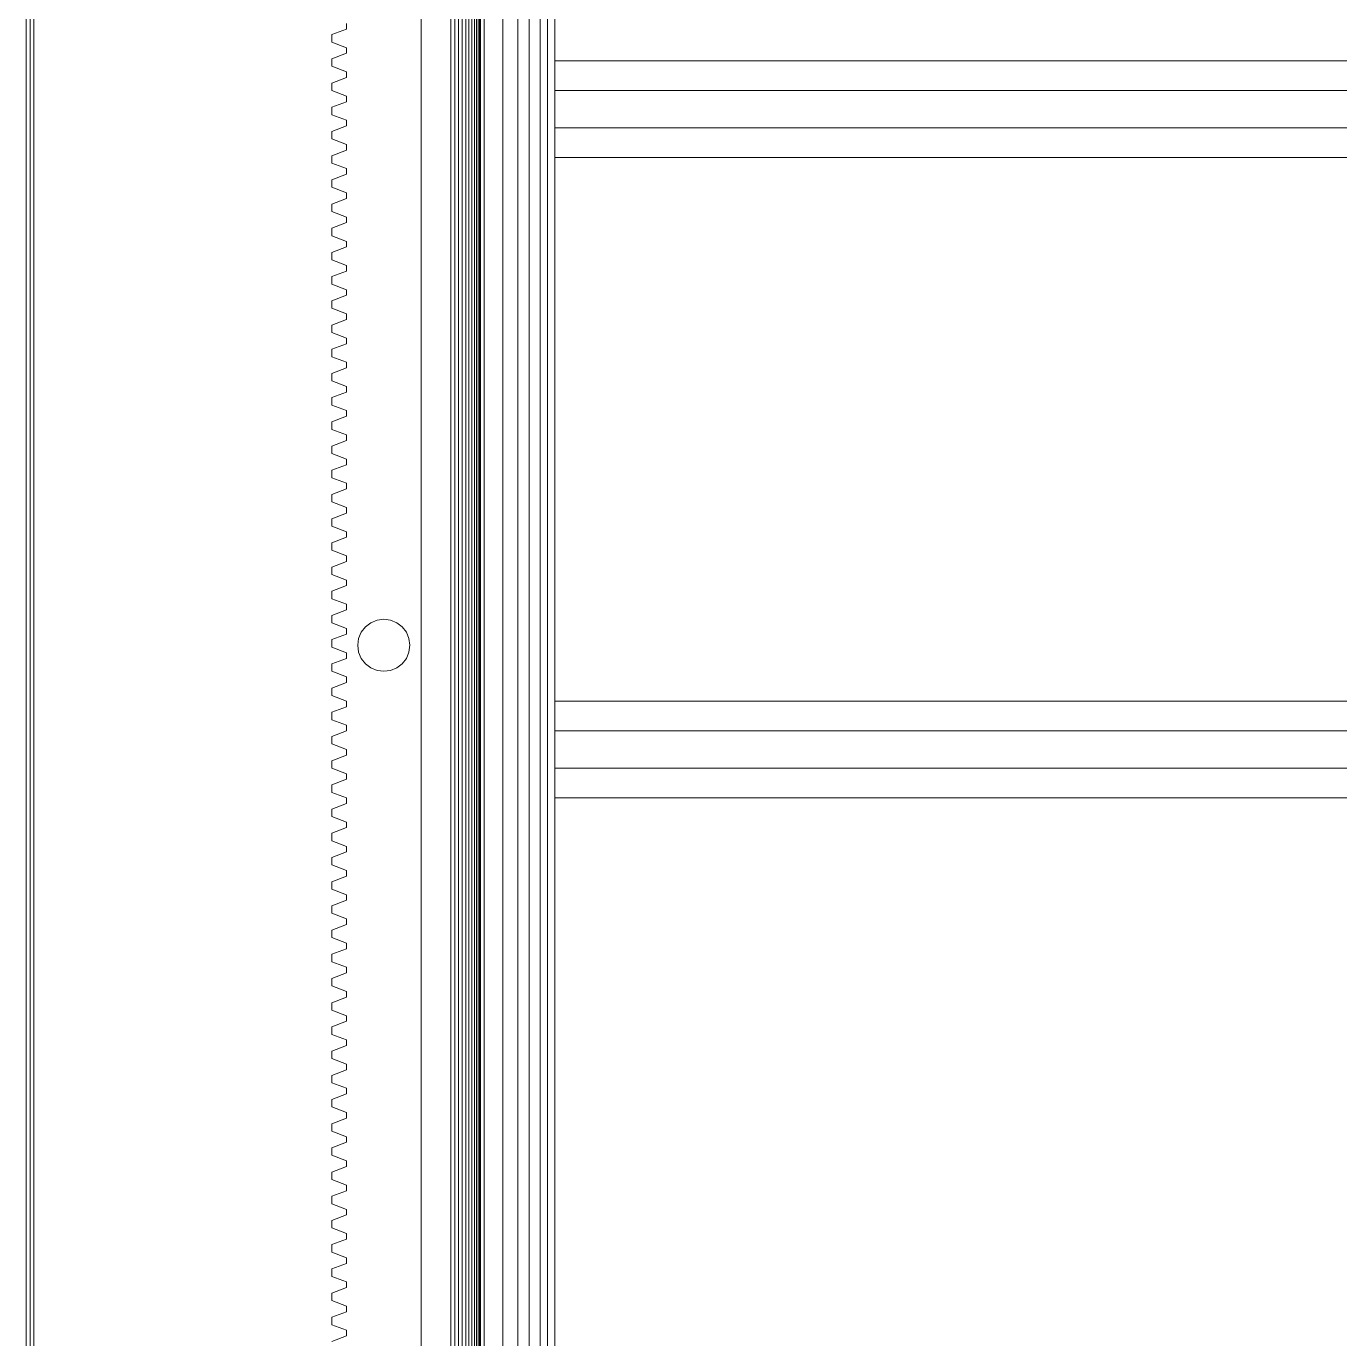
# Model space of a CAD drawing. Header units: inches. Extents: x -827 to 154, y -802 to 207.
# Drawn here: x -121.84 to -110.81, y -147.77 to -136.75 of the extents above; entities that cross this region are included whole.
import ezdxf

# ---------------------------------------------------------------- set-up
doc = ezdxf.new("R2010")
doc.units = ezdxf.units.IN
doc.header["$MEASUREMENT"] = 0
doc.layers.add('Layer0', color=7, linetype='Continuous', lineweight=9)
doc.layers.add('Shop_Sabre_RC-8_CNC_Router_skp', color=8, linetype='Continuous', lineweight=9)

# ---------------------------------------------------------------- blocks, each defined once
blk = doc.blocks.new('Shop_Sabre_RC-8_CNC_Router_skp_137-402876-Level 1')
at = {"layer": 'Layer0'}
for p, q in [((51.1875, 0.5625), (0, 0.5625)), ((51.1875, 0.5625), (0, 0.5625)), ((0, 0.25), (51.1875, 0.25)), ((0, 0.25), (51.1875, 0.25))]:
    blk.add_line(p, q, dxfattribs=at)
blk = doc.blocks.new('Shop_Sabre_RC-8_CNC_Router_skp_136-402875-Level 1')
at = {"layer": 'Layer0'}
for p, q in [((51.1875, 0.5625), (0, 0.5625)), ((51.1875, 0.5625), (0, 0.5625)), ((0, 0.25), (51.1875, 0.25)), ((0, 0.25), (51.1875, 0.25))]:
    blk.add_line(p, q, dxfattribs=at)
blk = doc.blocks.new('Shop_Sabre_RC-8_CNC_Router_skp_135-402874-Level 1')
at = {"layer": 'Layer0'}
for p, q in [((1.812, 10.563), (53, 10.563)), ((53, 10.563), (1.812, 10.563)), ((53, 9.75), (1.812, 9.75)), ((1.812, 9.75), (53, 9.75)), ((53, 5.188), (1.812, 5.188)), ((53, 5.188), (1.812, 5.188)), ((1.812, 4.375), (53, 4.375)), ((1.812, 4.375), (53, 4.375))]:
    blk.add_line(p, q, dxfattribs=at)
for name, p in [('Shop_Sabre_RC-8_CNC_Router_skp_137-402876-Level 1', (1.812, 9.75)), ('Shop_Sabre_RC-8_CNC_Router_skp_136-402875-Level 1', (1.812, 4.375))]:
    blk.add_blockref(name, p)
blk = doc.blocks.new('Shop_Sabre_RC-8_CNC_Router_skp_125-402864-Level 1')
at = {"layer": 'Layer0'}
for p, q in [((74.049, 0.625), (108.906, 0.625)), ((108.906, 0.625), (74.049, 0.625)), ((74.049, 0.562), (108.906, 0.562)), ((74.049, 0.562), (108.906, 0.562)), ((108.906, 0.5), (74.049, 0.5)), ((74.049, 0.5), (108.906, 0.5)), ((74.049, 0.409), (108.906, 0.409)), ((74.049, 0.409), (108.906, 0.409)), ((108.906, 0.312), (72.174, 0.312)), ((108.906, 0.312), (72.174, 0.312)), ((72.174, 0.187), (108.906, 0.187)), ((72.174, 0.187), (108.906, 0.187)), ((108.906, 0.031), (72.174, 0.031)), ((72.174, 0.031), (108.906, 0.031))]:
    blk.add_line(p, q, dxfattribs=at)
blk = doc.blocks.new('Shop_Sabre_RC-8_CNC_Router_skp_110-402849-Level 1')
at = {"layer": 'Layer0'}
for p, q in [((54.125, 0.094), (54.125, 31.295)), ((54.125, 31.295), (54.125, 0.094)), ((54.75, 15.078), (54.875, 15.125)), ((54.75, 15.078), (54.875, 15.125)), ((54.75, 15.078), (54.75, 15.031)), ((54.75, 15.078), (54.75, 15.031)), ((54.875, 14.984), (54.75, 15.031)), ((54.875, 14.984), (54.75, 15.031)), ((54.75, 14.875), (54.875, 14.922)), ((54.75, 14.875), (54.875, 14.922)), ((54.875, 14.984), (54.875, 14.922)), ((54.875, 14.984), (54.875, 14.922)), ((54.75, 14.875), (54.75, 14.828)), ((54.75, 14.875), (54.75, 14.828)), ((54.875, 14.781), (54.75, 14.828)), ((54.875, 14.781), (54.75, 14.828)), ((54.875, 14.781), (54.875, 14.719)), ((54.875, 14.781), (54.875, 14.719)), ((54.75, 14.672), (54.875, 14.719)), ((54.75, 14.672), (54.875, 14.719)), ((54.75, 14.672), (54.75, 14.625)), ((54.75, 14.672), (54.75, 14.625)), ((54.875, 14.578), (54.75, 14.625)), ((54.875, 14.578), (54.75, 14.625)), ((54.875, 14.578), (54.875, 14.516)), ((54.875, 14.578), (54.875, 14.516)), ((54.75, 14.469), (54.875, 14.516)), ((54.75, 14.469), (54.875, 14.516)), ((54.75, 14.469), (54.75, 14.422)), ((54.75, 14.469), (54.75, 14.422)), ((54.875, 14.375), (54.75, 14.422)), ((54.875, 14.375), (54.75, 14.422)), ((54.875, 14.375), (54.875, 14.312)), ((54.875, 14.375), (54.875, 14.312)), ((54.75, 14.266), (54.875, 14.312)), ((54.75, 14.266), (54.875, 14.312)), ((54.75, 14.266), (54.75, 14.219)), ((54.75, 14.266), (54.75, 14.219)), ((54.875, 14.172), (54.75, 14.219)), ((54.875, 14.172), (54.75, 14.219)), ((54.875, 14.172), (54.875, 14.109)), ((54.875, 14.172), (54.875, 14.109)), ((54.75, 14.062), (54.875, 14.109)), ((54.75, 14.062), (54.875, 14.109)), ((54.75, 14.062), (54.75, 14.016)), ((54.75, 14.062), (54.75, 14.016)), ((54.875, 13.969), (54.75, 14.016)), ((54.875, 13.969), (54.75, 14.016)), ((54.75, 13.859), (54.875, 13.906)), ((54.75, 13.859), (54.875, 13.906)), ((54.875, 13.969), (54.875, 13.906)), ((54.875, 13.969), (54.875, 13.906)), ((54.75, 13.859), (54.75, 13.812)), ((54.75, 13.859), (54.75, 13.812)), ((54.875, 13.766), (54.75, 13.812)), ((54.875, 13.766), (54.75, 13.812)), ((54.75, 13.656), (54.875, 13.703)), ((54.75, 13.656), (54.875, 13.703)), ((54.875, 13.766), (54.875, 13.703)), ((54.875, 13.766), (54.875, 13.703)), ((54.75, 13.656), (54.75, 13.609)), ((54.75, 13.656), (54.75, 13.609)), ((54.875, 13.562), (54.75, 13.609)), ((54.875, 13.562), (54.75, 13.609)), ((54.75, 13.453), (54.875, 13.5)), ((54.75, 13.453), (54.875, 13.5)), ((54.875, 13.562), (54.875, 13.5)), ((54.875, 13.562), (54.875, 13.5)), ((54.75, 13.453), (54.75, 13.406)), ((54.75, 13.453), (54.75, 13.406)), ((54.875, 13.359), (54.75, 13.406)), ((54.875, 13.359), (54.75, 13.406)), ((54.875, 13.359), (54.875, 13.297)), ((54.875, 13.359), (54.875, 13.297)), ((54.75, 13.25), (54.875, 13.297)), ((54.75, 13.25), (54.875, 13.297)), ((54.75, 13.25), (54.75, 13.203)), ((54.75, 13.25), (54.75, 13.203)), ((54.875, 13.156), (54.75, 13.203)), ((54.875, 13.156), (54.75, 13.203)), ((54.875, 13.156), (54.875, 13.094)), ((54.875, 13.156), (54.875, 13.094)), ((54.75, 13.047), (54.875, 13.094)), ((54.75, 13.047), (54.875, 13.094)), ((54.75, 13.047), (54.75, 13)), ((54.75, 13.047), (54.75, 13)), ((54.875, 12.953), (54.75, 13)), ((54.875, 12.953), (54.75, 13)), ((54.875, 12.953), (54.875, 12.891)), ((54.875, 12.953), (54.875, 12.891)), ((54.75, 12.844), (54.875, 12.891)), ((54.75, 12.844), (54.875, 12.891)), ((54.75, 12.844), (54.75, 12.797)), ((54.75, 12.844), (54.75, 12.797)), ((54.875, 12.75), (54.75, 12.797)), ((54.875, 12.75), (54.75, 12.797)), ((54.75, 12.641), (54.875, 12.687)), ((54.75, 12.641), (54.875, 12.687)), ((54.875, 12.75), (54.875, 12.687)), ((54.875, 12.75), (54.875, 12.687)), ((54.75, 12.641), (54.75, 12.594)), ((54.75, 12.641), (54.75, 12.594)), ((54.875, 12.547), (54.75, 12.594)), ((54.875, 12.547), (54.75, 12.594)), ((54.75, 12.437), (54.875, 12.484)), ((54.75, 12.437), (54.875, 12.484)), ((54.875, 12.547), (54.875, 12.484)), ((54.875, 12.547), (54.875, 12.484)), ((54.75, 12.437), (54.75, 12.391)), ((54.75, 12.437), (54.75, 12.391)), ((54.875, 12.344), (54.75, 12.391)), ((54.875, 12.344), (54.75, 12.391)), ((54.75, 12.234), (54.875, 12.281)), ((54.75, 12.234), (54.875, 12.281)), ((54.875, 12.344), (54.875, 12.281)), ((54.875, 12.344), (54.875, 12.281)), ((54.75, 12.234), (54.75, 12.187)), ((54.75, 12.234), (54.75, 12.187)), ((54.875, 12.141), (54.75, 12.187)), ((54.875, 12.141), (54.75, 12.187)), ((54.875, 12.141), (54.875, 12.078)), ((54.875, 12.141), (54.875, 12.078)), ((54.75, 12.031), (54.875, 12.078)), ((54.75, 12.031), (54.875, 12.078)), ((54.75, 12.031), (54.75, 11.984)), ((54.75, 12.031), (54.75, 11.984)), ((54.875, 11.937), (54.75, 11.984)), ((54.875, 11.937), (54.75, 11.984)), ((54.875, 11.937), (54.875, 11.875)), ((54.875, 11.937), (54.875, 11.875)), ((54.75, 11.828), (54.875, 11.875)), ((54.75, 11.828), (54.875, 11.875)), ((54.75, 11.828), (54.75, 11.781)), ((54.75, 11.828), (54.75, 11.781)), ((54.875, 11.734), (54.75, 11.781)), ((54.875, 11.734), (54.75, 11.781)), ((54.875, 11.734), (54.875, 11.672)), ((54.875, 11.734), (54.875, 11.672)), ((54.75, 11.625), (54.875, 11.672)), ((54.75, 11.625), (54.875, 11.672)), ((54.75, 11.625), (54.75, 11.578)), ((54.75, 11.625), (54.75, 11.578)), ((54.875, 11.531), (54.75, 11.578)), ((54.875, 11.531), (54.75, 11.578)), ((54.875, 11.531), (54.875, 11.469)), ((54.875, 11.531), (54.875, 11.469)), ((54.75, 11.422), (54.875, 11.469)), ((54.75, 11.422), (54.875, 11.469)), ((54.75, 11.422), (54.75, 11.375)), ((54.75, 11.422), (54.75, 11.375)), ((54.875, 11.328), (54.75, 11.375)), ((54.875, 11.328), (54.75, 11.375)), ((54.75, 11.219), (54.875, 11.266)), ((54.75, 11.219), (54.875, 11.266)), ((54.875, 11.328), (54.875, 11.266)), ((54.875, 11.328), (54.875, 11.266)), ((54.75, 11.219), (54.75, 11.172)), ((54.75, 11.219), (54.75, 11.172)), ((54.875, 11.125), (54.75, 11.172)), ((54.875, 11.125), (54.75, 11.172)), ((54.75, 11.016), (54.875, 11.062)), ((54.75, 11.016), (54.875, 11.062)), ((54.875, 11.125), (54.875, 11.062)), ((54.875, 11.125), (54.875, 11.062)), ((54.75, 11.016), (54.75, 10.969)), ((54.75, 11.016), (54.75, 10.969)), ((54.875, 10.922), (54.75, 10.969)), ((54.875, 10.922), (54.75, 10.969)), ((54.875, 10.922), (54.875, 10.859)), ((54.875, 10.922), (54.875, 10.859)), ((54.75, 10.812), (54.875, 10.859)), ((54.75, 10.812), (54.875, 10.859)), ((54.75, 10.812), (54.75, 10.766)), ((54.75, 10.812), (54.75, 10.766)), ((54.875, 10.719), (54.75, 10.766)), ((54.875, 10.719), (54.75, 10.766)), ((54.875, 10.719), (54.875, 10.656)), ((54.875, 10.719), (54.875, 10.656)), ((54.75, 10.609), (54.875, 10.656)), ((54.75, 10.609), (54.875, 10.656)), ((54.75, 10.609), (54.75, 10.562)), ((54.75, 10.609), (54.75, 10.562)), ((54.875, 10.516), (54.75, 10.562)), ((54.875, 10.516), (54.75, 10.562)), ((54.875, 10.516), (54.875, 10.453)), ((54.875, 10.516), (54.875, 10.453)), ((54.75, 10.406), (54.875, 10.453)), ((54.75, 10.406), (54.875, 10.453)), ((54.75, 10.406), (54.75, 10.359)), ((54.75, 10.406), (54.75, 10.359)), ((54.875, 10.312), (54.75, 10.359)), ((54.875, 10.312), (54.75, 10.359)), ((54.875, 10.312), (54.875, 10.25)), ((54.875, 10.312), (54.875, 10.25)), ((54.75, 10.203), (54.875, 10.25)), ((54.75, 10.203), (54.875, 10.25)), ((54.75, 10.203), (54.75, 10.156)), ((54.75, 10.203), (54.75, 10.156)), ((54.875, 10.109), (54.75, 10.156)), ((54.875, 10.109), (54.75, 10.156)), ((54.75, 10), (54.875, 10.047)), ((54.75, 10), (54.875, 10.047)), ((54.875, 10.109), (54.875, 10.047)), ((54.875, 10.109), (54.875, 10.047)), ((54.75, 10), (54.75, 9.953)), ((54.75, 10), (54.75, 9.953)), ((54.875, 9.906), (54.75, 9.953)), ((54.875, 9.906), (54.75, 9.953)), ((54.75, 9.797), (54.875, 9.844)), ((54.75, 9.797), (54.875, 9.844)), ((54.875, 9.906), (54.875, 9.844)), ((54.875, 9.906), (54.875, 9.844)), ((54.75, 9.797), (54.75, 9.75)), ((54.75, 9.797), (54.75, 9.75)), ((54.875, 9.703), (54.75, 9.75)), ((54.875, 9.703), (54.75, 9.75)), ((54.75, 9.594), (54.875, 9.641)), ((54.75, 9.594), (54.875, 9.641)), ((54.875, 9.703), (54.875, 9.641)), ((54.875, 9.703), (54.875, 9.641)), ((54.328, 9.471), (54.381, 9.493)), ((54.328, 9.471), (54.381, 9.493)), ((54.381, 9.493), (54.437, 9.5)), ((54.381, 9.493), (54.437, 9.5)), ((54.437, 9.5), (54.494, 9.493)), ((54.437, 9.5), (54.494, 9.493)), ((54.494, 9.493), (54.547, 9.471)), ((54.494, 9.493), (54.547, 9.471)), ((54.75, 9.594), (54.75, 9.547)), ((54.75, 9.594), (54.75, 9.547)), ((54.875, 9.5), (54.75, 9.547)), ((54.875, 9.5), (54.75, 9.547)), ((54.875, 9.5), (54.875, 9.437)), ((54.875, 9.5), (54.875, 9.437)), ((54.226, 9.338), (54.248, 9.391)), ((54.226, 9.338), (54.248, 9.391)), ((54.248, 9.391), (54.283, 9.436)), ((54.248, 9.391), (54.283, 9.436)), ((54.283, 9.436), (54.328, 9.471)), ((54.283, 9.436), (54.328, 9.471)), ((54.547, 9.471), (54.592, 9.436)), ((54.547, 9.471), (54.592, 9.436)), ((54.592, 9.436), (54.627, 9.391)), ((54.592, 9.436), (54.627, 9.391)), ((54.627, 9.391), (54.649, 9.338)), ((54.627, 9.391), (54.649, 9.338)), ((54.75, 9.391), (54.875, 9.437)), ((54.75, 9.391), (54.875, 9.437)), ((54.75, 9.391), (54.75, 9.344)), ((54.75, 9.391), (54.75, 9.344)), ((54.226, 9.338), (54.219, 9.281)), ((54.219, 9.281), (54.226, 9.338)), ((54.226, 9.225), (54.219, 9.281)), ((54.219, 9.281), (54.226, 9.225)), ((54.649, 9.338), (54.656, 9.281)), ((54.656, 9.281), (54.649, 9.338)), ((54.649, 9.225), (54.656, 9.281)), ((54.656, 9.281), (54.649, 9.225)), ((54.875, 9.297), (54.75, 9.344)), ((54.875, 9.297), (54.75, 9.344)), ((54.875, 9.297), (54.875, 9.234)), ((54.875, 9.297), (54.875, 9.234)), ((54.226, 9.225), (54.248, 9.172)), ((54.226, 9.225), (54.248, 9.172)), ((54.248, 9.172), (54.283, 9.127)), ((54.248, 9.172), (54.283, 9.127)), ((54.592, 9.127), (54.627, 9.172)), ((54.592, 9.127), (54.627, 9.172)), ((54.627, 9.172), (54.649, 9.225)), ((54.627, 9.172), (54.649, 9.225)), ((54.75, 9.187), (54.875, 9.234)), ((54.75, 9.187), (54.875, 9.234)), ((54.75, 9.187), (54.75, 9.141)), ((54.75, 9.187), (54.75, 9.141)), ((54.283, 9.127), (54.328, 9.092)), ((54.283, 9.127), (54.328, 9.092)), ((54.328, 9.092), (54.381, 9.07)), ((54.328, 9.092), (54.381, 9.07)), ((54.381, 9.07), (54.437, 9.062)), ((54.381, 9.07), (54.437, 9.062)), ((54.437, 9.062), (54.494, 9.07)), ((54.437, 9.062), (54.494, 9.07)), ((54.494, 9.07), (54.547, 9.092)), ((54.494, 9.07), (54.547, 9.092)), ((54.547, 9.092), (54.592, 9.127)), ((54.547, 9.092), (54.592, 9.127)), ((54.875, 9.094), (54.75, 9.141)), ((54.875, 9.094), (54.75, 9.141)), ((54.875, 9.094), (54.875, 9.031)), ((54.875, 9.094), (54.875, 9.031)), ((54.75, 8.984), (54.875, 9.031)), ((54.75, 8.984), (54.875, 9.031)), ((54.75, 8.984), (54.75, 8.937)), ((54.75, 8.984), (54.75, 8.937)), ((54.875, 8.891), (54.75, 8.937)), ((54.875, 8.891), (54.75, 8.937)), ((54.75, 8.781), (54.875, 8.828)), ((54.75, 8.781), (54.875, 8.828)), ((54.875, 8.891), (54.875, 8.828)), ((54.875, 8.891), (54.875, 8.828)), ((54.75, 8.781), (54.75, 8.734)), ((54.75, 8.781), (54.75, 8.734)), ((54.875, 8.687), (54.75, 8.734)), ((54.875, 8.687), (54.75, 8.734)), ((54.75, 8.578), (54.875, 8.625)), ((54.75, 8.578), (54.875, 8.625)), ((54.875, 8.687), (54.875, 8.625)), ((54.875, 8.687), (54.875, 8.625)), ((54.75, 8.578), (54.75, 8.531)), ((54.75, 8.578), (54.75, 8.531)), ((54.875, 8.484), (54.75, 8.531)), ((54.875, 8.484), (54.75, 8.531)), ((54.75, 8.375), (54.875, 8.422)), ((54.75, 8.375), (54.875, 8.422)), ((54.875, 8.484), (54.875, 8.422)), ((54.875, 8.484), (54.875, 8.422)), ((54.75, 8.375), (54.75, 8.328)), ((54.75, 8.375), (54.75, 8.328)), ((54.875, 8.281), (54.75, 8.328)), ((54.875, 8.281), (54.75, 8.328)), ((54.875, 8.281), (54.875, 8.219)), ((54.875, 8.281), (54.875, 8.219)), ((54.75, 8.172), (54.875, 8.219)), ((54.75, 8.172), (54.875, 8.219)), ((54.75, 8.172), (54.75, 8.125)), ((54.75, 8.172), (54.75, 8.125)), ((54.875, 8.078), (54.75, 8.125)), ((54.875, 8.078), (54.75, 8.125)), ((54.875, 8.078), (54.875, 8.016)), ((54.875, 8.078), (54.875, 8.016)), ((54.75, 7.969), (54.875, 8.016)), ((54.75, 7.969), (54.875, 8.016)), ((54.75, 7.969), (54.75, 7.922)), ((54.75, 7.969), (54.75, 7.922)), ((54.875, 7.875), (54.75, 7.922)), ((54.875, 7.875), (54.75, 7.922)), ((54.875, 7.875), (54.875, 7.812)), ((54.875, 7.875), (54.875, 7.812)), ((54.75, 7.766), (54.875, 7.812)), ((54.75, 7.766), (54.875, 7.812)), ((54.75, 7.766), (54.75, 7.719)), ((54.75, 7.766), (54.75, 7.719)), ((54.875, 7.672), (54.75, 7.719)), ((54.875, 7.672), (54.75, 7.719)), ((54.875, 7.672), (54.875, 7.609)), ((54.875, 7.672), (54.875, 7.609)), ((54.75, 7.562), (54.875, 7.609)), ((54.75, 7.562), (54.875, 7.609)), ((54.75, 7.562), (54.75, 7.516)), ((54.75, 7.562), (54.75, 7.516)), ((54.875, 7.469), (54.75, 7.516)), ((54.875, 7.469), (54.75, 7.516)), ((54.75, 7.359), (54.875, 7.406)), ((54.75, 7.359), (54.875, 7.406)), ((54.875, 7.469), (54.875, 7.406)), ((54.875, 7.469), (54.875, 7.406)), ((54.75, 7.359), (54.75, 7.312)), ((54.75, 7.359), (54.75, 7.312)), ((54.875, 7.266), (54.75, 7.312)), ((54.875, 7.266), (54.75, 7.312)), ((54.75, 7.156), (54.875, 7.203)), ((54.75, 7.156), (54.875, 7.203)), ((54.875, 7.266), (54.875, 7.203)), ((54.875, 7.266), (54.875, 7.203)), ((54.75, 7.156), (54.75, 7.109)), ((54.75, 7.156), (54.75, 7.109)), ((54.875, 7.062), (54.75, 7.109)), ((54.875, 7.062), (54.75, 7.109)), ((54.875, 7.062), (54.875, 7)), ((54.875, 7.062), (54.875, 7)), ((54.75, 6.953), (54.875, 7)), ((54.75, 6.953), (54.875, 7)), ((54.75, 6.953), (54.75, 6.906)), ((54.75, 6.953), (54.75, 6.906)), ((54.875, 6.859), (54.75, 6.906)), ((54.875, 6.859), (54.75, 6.906)), ((54.875, 6.859), (54.875, 6.797)), ((54.875, 6.859), (54.875, 6.797)), ((54.75, 6.75), (54.875, 6.797)), ((54.75, 6.75), (54.875, 6.797)), ((54.75, 6.75), (54.75, 6.703)), ((54.75, 6.75), (54.75, 6.703)), ((54.875, 6.656), (54.75, 6.703)), ((54.875, 6.656), (54.75, 6.703)), ((54.875, 6.656), (54.875, 6.594)), ((54.875, 6.656), (54.875, 6.594)), ((54.75, 6.547), (54.875, 6.594)), ((54.75, 6.547), (54.875, 6.594)), ((54.75, 6.547), (54.75, 6.5)), ((54.75, 6.547), (54.75, 6.5)), ((54.875, 6.453), (54.75, 6.5)), ((54.875, 6.453), (54.75, 6.5)), ((54.875, 6.453), (54.875, 6.391)), ((54.875, 6.453), (54.875, 6.391)), ((54.75, 6.344), (54.875, 6.391)), ((54.75, 6.344), (54.875, 6.391)), ((54.75, 6.344), (54.75, 6.297)), ((54.75, 6.344), (54.75, 6.297)), ((54.875, 6.25), (54.75, 6.297)), ((54.875, 6.25), (54.75, 6.297)), ((54.75, 6.141), (54.875, 6.187)), ((54.75, 6.141), (54.875, 6.187)), ((54.875, 6.25), (54.875, 6.187)), ((54.875, 6.25), (54.875, 6.187)), ((54.75, 6.141), (54.75, 6.094)), ((54.75, 6.141), (54.75, 6.094)), ((54.875, 6.047), (54.75, 6.094)), ((54.875, 6.047), (54.75, 6.094)), ((54.75, 5.937), (54.875, 5.984)), ((54.75, 5.937), (54.875, 5.984)), ((54.875, 6.047), (54.875, 5.984)), ((54.875, 6.047), (54.875, 5.984)), ((54.75, 5.937), (54.75, 5.891)), ((54.75, 5.937), (54.75, 5.891)), ((54.875, 5.844), (54.75, 5.891)), ((54.875, 5.844), (54.75, 5.891)), ((54.75, 5.734), (54.875, 5.781)), ((54.75, 5.734), (54.875, 5.781)), ((54.875, 5.844), (54.875, 5.781)), ((54.875, 5.844), (54.875, 5.781)), ((54.75, 5.734), (54.75, 5.687)), ((54.75, 5.734), (54.75, 5.687)), ((54.875, 5.641), (54.75, 5.687)), ((54.875, 5.641), (54.75, 5.687)), ((54.875, 5.641), (54.875, 5.578)), ((54.875, 5.641), (54.875, 5.578)), ((54.75, 5.531), (54.875, 5.578)), ((54.75, 5.531), (54.875, 5.578)), ((54.75, 5.531), (54.75, 5.484)), ((54.75, 5.531), (54.75, 5.484)), ((54.875, 5.437), (54.75, 5.484)), ((54.875, 5.437), (54.75, 5.484)), ((54.875, 5.437), (54.875, 5.375)), ((54.875, 5.437), (54.875, 5.375)), ((54.75, 5.328), (54.875, 5.375)), ((54.75, 5.328), (54.875, 5.375)), ((54.75, 5.328), (54.75, 5.281)), ((54.75, 5.328), (54.75, 5.281)), ((54.875, 5.234), (54.75, 5.281)), ((54.875, 5.234), (54.75, 5.281)), ((54.875, 5.234), (54.875, 5.172)), ((54.875, 5.234), (54.875, 5.172)), ((54.75, 5.125), (54.875, 5.172)), ((54.75, 5.125), (54.875, 5.172)), ((54.75, 5.125), (54.75, 5.078)), ((54.75, 5.125), (54.75, 5.078)), ((54.875, 5.031), (54.75, 5.078)), ((54.875, 5.031), (54.75, 5.078)), ((54.75, 4.922), (54.875, 4.969)), ((54.75, 4.922), (54.875, 4.969)), ((54.875, 5.031), (54.875, 4.969)), ((54.875, 5.031), (54.875, 4.969)), ((54.75, 4.922), (54.75, 4.875)), ((54.75, 4.922), (54.75, 4.875)), ((54.875, 4.828), (54.75, 4.875)), ((54.875, 4.828), (54.75, 4.875)), ((54.75, 4.719), (54.875, 4.766)), ((54.75, 4.719), (54.875, 4.766)), ((54.875, 4.828), (54.875, 4.766)), ((54.875, 4.828), (54.875, 4.766)), ((54.75, 4.719), (54.75, 4.672)), ((54.75, 4.719), (54.75, 4.672)), ((54.875, 4.625), (54.75, 4.672)), ((54.875, 4.625), (54.75, 4.672)), ((54.75, 4.516), (54.875, 4.562)), ((54.75, 4.516), (54.875, 4.562)), ((54.875, 4.625), (54.875, 4.562)), ((54.875, 4.625), (54.875, 4.562)), ((54.75, 4.516), (54.75, 4.469)), ((54.75, 4.516), (54.75, 4.469)), ((54.875, 4.422), (54.75, 4.469)), ((54.875, 4.422), (54.75, 4.469)), ((54.875, 4.422), (54.875, 4.359)), ((54.875, 4.422), (54.875, 4.359)), ((54.75, 4.312), (54.875, 4.359)), ((54.75, 4.312), (54.875, 4.359)), ((54.75, 4.312), (54.75, 4.266)), ((54.75, 4.312), (54.75, 4.266)), ((54.875, 4.219), (54.75, 4.266)), ((54.875, 4.219), (54.75, 4.266)), ((54.875, 4.219), (54.875, 4.156)), ((54.875, 4.219), (54.875, 4.156)), ((54.75, 4.109), (54.875, 4.156)), ((54.75, 4.109), (54.875, 4.156)), ((54.75, 4.109), (54.75, 4.062)), ((54.75, 4.109), (54.75, 4.062))]:
    blk.add_line(p, q, dxfattribs=at)
blk = doc.blocks.new('Shop_Sabre_RC-8_CNC_Router_skp_37-402776-Level 1')
at = {"layer": 'Layer0'}
for p, q in [((3.75, 37.92), (3.75, 0.375)), ((3.75, 0.375), (3.75, 37.92)), ((3.783, 37.92), (3.783, 0.375)), ((3.783, 0.375), (3.783, 37.92)), ((3.815, 0.375), (3.815, 37.92)), ((3.815, 37.92), (3.815, 0.375)), ((0, 0.375), (0, 37.295)), ((0, 37.295), (0, 0.375)), ((0.002, 0.375), (0.002, 37.295)), ((0.002, 37.295), (0.002, 0.375)), ((0.009, 37.295), (0.009, 0.375)), ((0.009, 0.375), (0.009, 37.295)), ((0.019, 0.375), (0.019, 37.295)), ((0.019, 37.295), (0.019, 0.375)), ((0.033, 0.375), (0.033, 37.295)), ((0.033, 37.295), (0.033, 0.375)), ((0.052, 0.375), (0.052, 37.295)), ((0.052, 37.295), (0.052, 0.375)), ((0.073, 0.375), (0.073, 37.295)), ((0.073, 0.375), (0.073, 37.295)), ((0.098, 0.375), (0.098, 37.295)), ((0.098, 37.295), (0.098, 0.375)), ((0.125, 0.375), (0.125, 37.295)), ((0.125, 37.295), (0.125, 0.375)), ((0.154, 37.295), (0.154, 0.375)), ((0.154, 0.375), (0.154, 37.295)), ((0.185, 37.295), (0.185, 0.375)), ((0.185, 0.375), (0.185, 37.295)), ((0.217, 37.295), (0.217, 0.375)), ((0.217, 0.375), (0.217, 37.295)), ((0.25, 0.375), (0.25, 37.295)), ((0.25, 37.295), (0.25, 0.375))]:
    blk.add_line(p, q, dxfattribs=at)
blk = doc.blocks.new('Shop_Sabre_RC-8_CNC_Router_skp_35-402774-Level 1')
blk.add_blockref('Shop_Sabre_RC-8_CNC_Router_skp_37-402776-Level 1', (0, 0))
blk = doc.blocks.new('Shop_Sabre_RC-8_CNC_Router_skp_27-402766-Level 1')
blk.add_blockref('Shop_Sabre_RC-8_CNC_Router_skp_35-402774-Level 1', (7.5, 2.219))
blk = doc.blocks.new('Shop_Sabre_RC-8_CNC_Router_skp_1-402740-Level 1')
for name, p in [('Shop_Sabre_RC-8_CNC_Router_skp_27-402766-Level 1', (46.125, -8.219)), ('Shop_Sabre_RC-8_CNC_Router_skp_110-402849-Level 1', (0, 0)), ('Shop_Sabre_RC-8_CNC_Router_skp_135-402874-Level 1', (0, 0))]:
    blk.add_blockref(name, p)
at = {"extrusion": (0, 0, -1), "zscale": -1, "rotation": 269.9999999999999}
blk.add_blockref('Shop_Sabre_RC-8_CNC_Router_skp_125-402864-Level 1', (-53.625, 103.469), dxfattribs=at)
blk = doc.blocks.new('Shop_Sabre_RC-8_CNC_Router_skp-402726-Level 1')
blk.add_blockref('Shop_Sabre_RC-8_CNC_Router_skp_1-402740-Level 1', (0, 0))

msp = doc.modelspace()

# ---------------------------------------------------------------- block references
at = {"layer": 'Shop_Sabre_RC-8_CNC_Router_skp', "color": 7, "rotation": 180}
msp.add_blockref('Shop_Sabre_RC-8_CNC_Router_skp-402726-Level 1', (-64.395614, -132.663924), dxfattribs=at)

doc.saveas('drawing.dxf')
